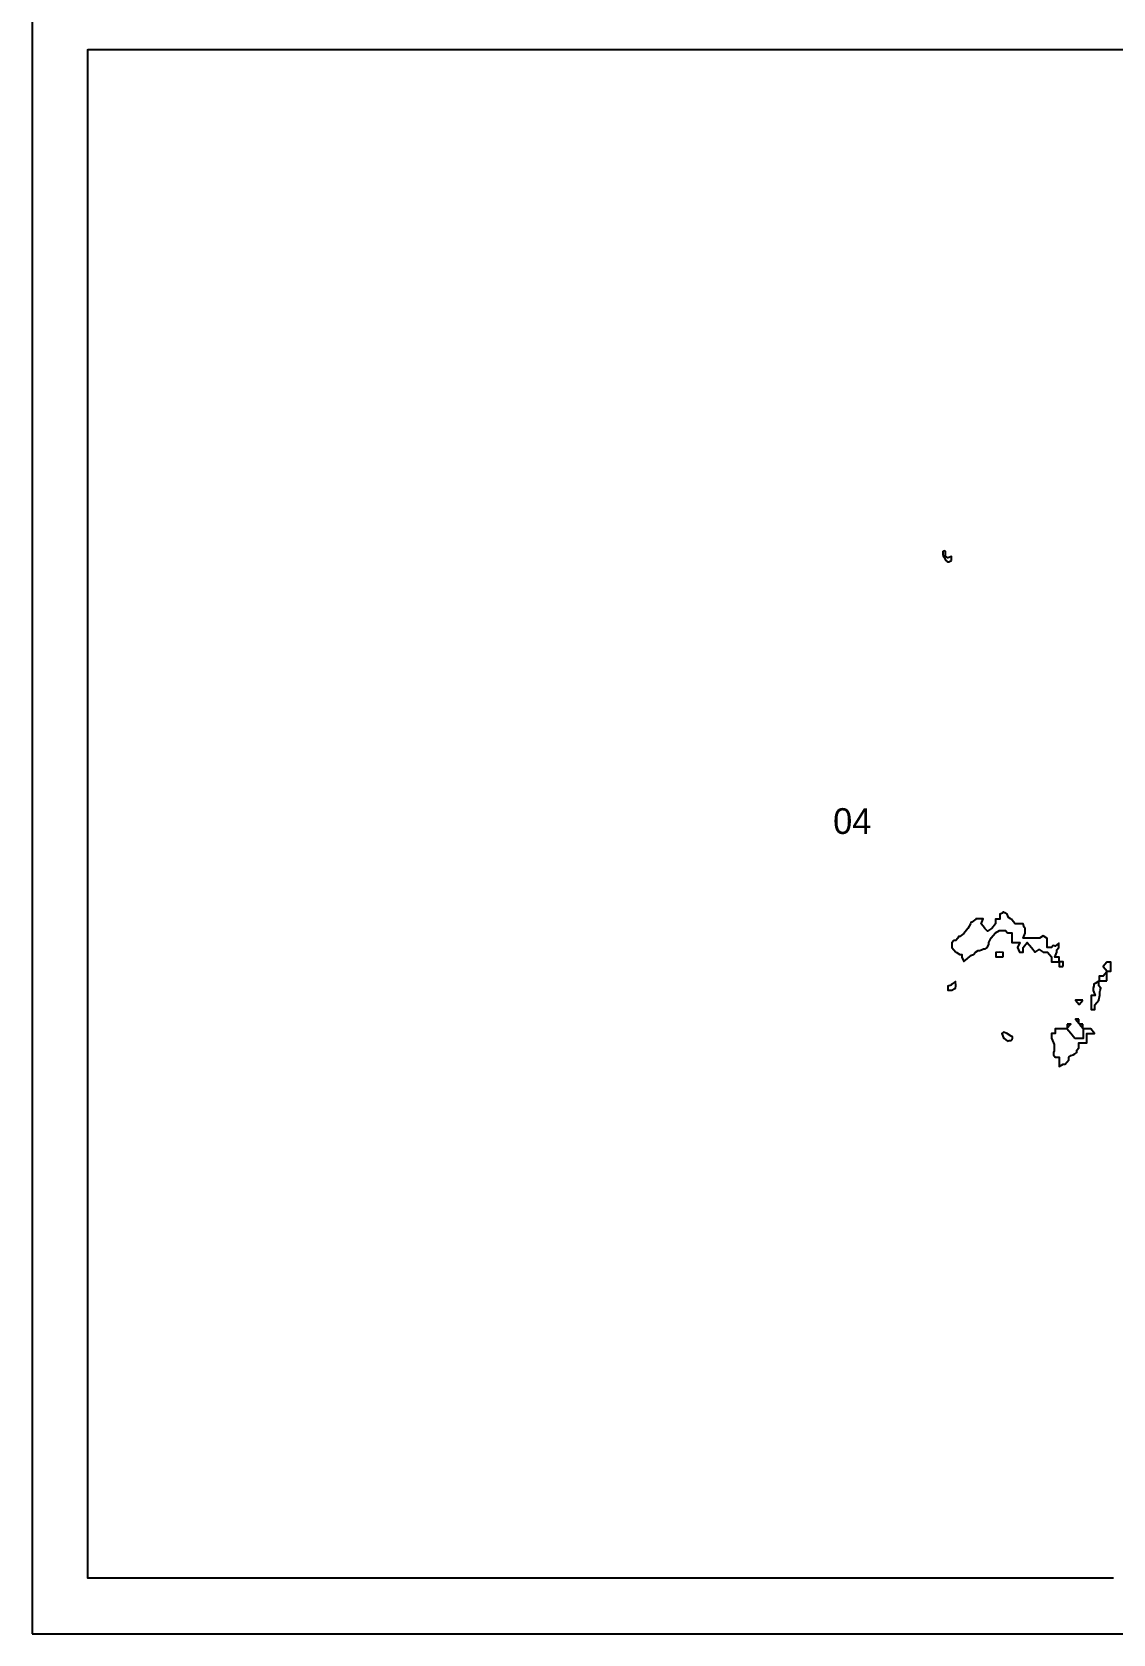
# Model space of a CAD drawing. Header units: millimetres. Extents: x 0 to 500, y 0 to 700.
# Drawn here: x 0 to 251.6, y 0 to 372.9 of the extents above; entities that cross this region are included whole.
import ezdxf
from ezdxf.enums import TextEntityAlignment as Align

# ---------------------------------------------------------------- set-up
doc = ezdxf.new("R2010")
doc.units = ezdxf.units.MM
for name, color, linetype in [('CORTE', 1, 'Continuous'), ('GRABADO', 5, 'Continuous'), ('HOJA', 8, 'Continuous')]:
    doc.layers.add(name, color=color, linetype=linetype)

msp = doc.modelspace()

# ---------------------------------------------------------------- linework, layer by layer
at = {"layer": 'CORTE'}
msp.add_lwpolyline([(251.74, 13), (251.44, 13), (250.83, 13), (250.53, 13), (209.85, 13), (209.61, 13), (208.08, 13), (207.71, 13), (207.47, 13), (206.55, 13), (206.07, 13), (205.94, 13), (205.63, 13), (205.38, 13), (204.45, 13), (204.2, 13), (203.58, 13), (203.32, 13), (203.01, 13), (202.74, 13), (201.81, 13), (201.54, 13), (200.29, 13), (200.01, 13), (199.07, 13), (198.79, 13), (196.91, 13), (196.61, 13), (195.98, 13), (195.63, 13), (195.33, 13), (195.04, 13), (194.72, 13), (194.42, 13), (194.1, 13), (193.8, 13), (193.48, 13), (193.15, 13), (192.83, 13), (192.52, 13), (192.21, 13), (191.89, 13), (152.07, 13), (151.83, 13), (149.58, 13), (149.33, 13), (148.94, 13), (147.02, 13), (146.64, 13), (144.73, 13), (144.46, 13), (143.18, 13), (142.9, 13), (141.29, 13), (140.94, 13), (140.62, 13), (140.26, 13), (139.91, 13), (139.63, 13), (133.88, 13), (133.56, 13), (132.6, 13), (132.29, 13), (91.19, 13), (90.8, 13), (82.85, 13), (82.49, 13), (82.18, 13), (81.9, 13), (81.54, 13), (81.26, 13), (80.94, 13), (80.59, 13), (80.31, 13), (79.96, 13), (79.67, 13), (79.04, 13), (78.74, 13), (78.4, 13), (76.49, 13), (76.16, 13), (75.53, 13), (75.2, 13), (74.88, 13), (74.55, 13), (74.24, 13), (73.93, 13), (73.62, 13), (73.3, 13), (72.67, 13), (72.36, 13), (32.56, 13), (32.17, 13), (31.93, 13), (31.69, 13), (31.05, 13), (30.67, 13), (29.42, 13), (29.04, 13), (28.73, 13), (28.47, 13), (28.16, 13), (27.9, 13), (27.58, 13), (27.16, 13), (24.03, 13), (23.68, 13), (23.37, 13), (23.09, 13), (21.21, 13), (20.87, 13), (18.69, 13), (18.36, 13), (13.7, 13), (13.38, 13), (13.07, 13), (13.07, 13), (13.06, 13), (13.05, 13), (13.04, 13.01), (13.04, 13.01), (13.03, 13.01), (13.03, 13.02), (13.02, 13.02), (13.02, 13.03), (13.01, 13.03), (13.01, 13.04), (13.01, 13.04), (13, 13.05), (13, 13.06), (13, 13.07), (13, 13.07), (13, 59.33), (13, 60.82), (13, 61.1), (13, 61.56), (13, 61.93), (13, 62.67), (13, 63.05), (13, 63.42), (13, 63.87), (13, 65.35), (13, 65.78), (13, 66.52), (13, 66.89), (13, 67.26), (13, 67.69), (13, 68.06), (13, 68.48), (13, 68.85), (13, 69.16), (13, 69.42), (13, 69.57), (13, 69.78), (13, 70.32), (13, 71.09), (13, 71.55), (13, 71.91), (13, 72.32), (13, 72.72), (13, 73.08), (13, 73.48), (13, 73.87), (13, 74.33), (13, 74.69), (13, 75.01), (13, 75.39), (13, 76.45), (13, 76.75), (13, 77.08), (13, 77.42), (13, 77.8), (13, 78.09), (13, 78.45), (13, 78.83), (13, 80.63), (13, 81), (13, 81.71), (13, 82.08), (13, 82.79), (13, 83.15), (13, 132.96), (13, 133.4), (13, 134.82), (13, 135.1), (13, 135.45), (13, 135.81), (13, 136.23), (13, 136.59), (13, 136.87), (13, 137.3), (13, 140.13), (13, 140.54), (13, 140.84), (13, 141.19), (13, 141.6), (13, 141.85), (13, 142.3), (13, 144.77), (13, 145.16), (13, 145.51), (13, 145.9), (13, 146.95), (13, 147.3), (13, 148), (13, 148.38), (13, 149.42), (13, 149.75), (13, 151.86), (13, 152.21), (13, 152.56), (13, 152.92), (13, 153.27), (13, 153.97), (13, 154.32), (13, 204.15), (13, 204.5), (13, 206.25), (13, 206.67), (13, 207.08), (13, 207.36), (13, 207.71), (13, 210.84), (13, 211.14), (13, 213.92), (13, 213.92), (13, 214.35), (13, 215.13), (13, 215.13), (13, 215.13), (13, 215.85), (13, 217.22), (13, 219.11), (13, 220.48), (13, 221.37), (13, 222.2), (13, 222.4), (13, 222.47), (13, 222.59), (13, 222.93), (13, 223.42), (13, 223.92), (13, 224.64), (13, 225.32), (13, 225.94), (13, 226.51), (13, 263.22), (13, 265.82), (13, 266.49), (13, 268.18), (13, 270.5), (13, 273.08), (13, 273.89), (13, 276.69), (13, 276.69), (13, 276.91), (13, 278.72), (13, 279.52), (13, 279.92), (13, 280.32), (13, 280.72), (13, 281.06), (13, 281.45), (13, 282.8), (13, 283.19), (13, 283.86), (13, 284.2), (13, 284.58), (13, 284.96), (13, 285.29), (13, 285.46), (13, 285.92), (13, 286.29), (13, 287.17), (13, 287.17), (13, 287.33), (13, 287.53), (13, 287.78), (13, 288.17), (13, 289.15), (13, 290.59), (13, 291.3), (13, 291.64), (13, 291.88), (13, 292.31), (13, 294.64), (13, 294.98), (13, 295.65), (13, 295.98), (13, 296.65), (13, 296.98), (13, 347.61), (13, 347.87), (13, 348.21), (13, 348.48), (13, 348.82), (13, 349.09), (13, 349.43), (13, 349.7), (13, 350.66), (13, 350.66), (13, 351.16), (13, 351.66), (13, 352.5), (13, 353.29), (13, 353.53), (13, 353.83), (13, 354.12), (13, 354.42), (13, 354.67), (13, 354.93), (13, 355.19), (13, 355.9), (13, 356.22), (13, 356.44), (13, 356.63), (13, 356.91), (13, 357.24), (13, 357.53), (13, 357.86), (13, 358.12), (13, 358.5), (13, 358.84), (13, 359.19), (13, 359.54), (13, 359.89), (13, 360.24), (13, 360.6), (13, 360.89), (13, 361.26), (13, 361.66), (13, 362.03), (13, 362.4), (13, 362.77), (13, 363.08), (13, 363.45), (13, 363.88), (13, 364.31), (13, 364.7), (13, 365.11), (13, 365.5), (13, 365.9), (13, 366.31), (13, 366.71), (13, 367.14), (13, 367.54), (13, 367.96), (13, 368.38), (13, 368.8), (13, 368.8), (13, 368.81), (13, 368.82), (13.01, 368.83), (13.01, 368.83), (13.01, 368.84), (13.02, 368.85), (13.03, 368.86), (13.04, 368.86), (13.05, 368.87), (13.07, 368.87), (49.34, 368.87), (49.34, 368.87), (60.2, 368.87), (60.88, 368.87), (61.99, 368.87), (63.27, 368.87), (64.52, 368.87), (64.57, 368.87), (64.97, 368.87), (65.34, 368.87), (66.05, 368.87), (66.81, 368.87), (67.12, 368.87), (67.45, 368.87), (67.69, 368.87), (67.93, 368.87), (68.34, 368.87), (68.64, 368.87), (68.92, 368.87), (69.18, 368.87), (69.47, 368.87), (69.77, 368.87), (70.08, 368.87), (70.94, 368.87), (71.22, 368.87), (71.51, 368.87), (71.79, 368.87), (72.08, 368.87), (72.36, 368.87), (114.54, 368.87), (114.77, 368.87), (115.34, 368.87), (115.57, 368.87), (116.43, 368.87), (116.67, 368.87), (116.91, 368.87), (117.25, 368.87), (117.48, 368.87), (117.72, 368.87), (118.01, 368.87), (118.35, 368.87), (118.6, 368.87), (119.18, 368.87), (119.38, 368.87), (119.96, 368.87), (120.09, 368.87), (120.11, 368.87), (120.11, 368.87), (120.12, 368.87), (120.59, 368.87), (120.91, 368.87), (120.99, 368.87), (121.08, 368.87), (121.8, 368.87), (121.87, 368.87), (122.3, 368.87), (122.78, 368.87), (123.88, 368.87), (124.39, 368.87), (125.46, 368.87), (126.06, 368.87), (126.33, 368.87), (126.65, 368.87), (127.24, 368.87), (127.54, 368.87), (127.84, 368.87), (128.07, 368.87), (128.4, 368.87), (128.7, 368.87), (128.98, 368.87), (129.28, 368.87), (129.57, 368.87), (130.16, 368.87), (130.45, 368.87), (171.84, 368.87), (172.07, 368.87), (173.27, 368.87), (173.5, 368.87), (173.8, 368.87), (174.16, 368.87), (175.06, 368.87), (175.31, 368.87), (176.81, 368.87), (177.06, 368.87), (182.19, 368.87), (182.52, 368.87), (182.85, 368.87), (183.15, 368.87), (183.47, 368.87), (183.77, 368.87), (184.1, 368.87), (184.37, 368.87), (184.67, 368.87), (184.95, 368.87), (185.22, 368.87), (185.52, 368.87), (185.84, 368.87), (186.14, 368.87), (186.41, 368.87), (186.7, 368.87), (188.21, 368.87), (188.52, 368.87), (188.81, 368.87), (190.02, 368.87), (190.33, 368.87), (190.63, 368.87), (190.94, 368.87), (230.84, 368.87), (231.08, 368.87), (232.29, 368.87), (232.66, 368.87), (233.27, 368.87), (233.63, 368.87), (233.87, 368.87), (234.12, 368.87), (238.37, 368.87), (238.63, 368.87), (238.98, 368.87), (239.24, 368.87), (239.85, 368.87), (240.19, 368.87), (240.5, 368.87), (240.84, 368.87), (241.11, 368.87), (241.38, 368.87), (241.99, 368.87), (242.26, 368.87), (242.57, 368.87), (242.9, 368.87), (243.51, 368.87), (243.79, 368.87), (244.41, 368.87), (244.69, 368.87), (245.92, 368.87), (246.21, 368.87), (246.53, 368.87), (247.15, 368.87), (247.45, 368.87), (247.75, 368.87), (248.06, 368.87), (248.67, 368.87), (248.98, 368.87), (249.29, 368.87), (249.91, 368.87), (250.22, 368.87), (289.79, 368.87)], dxfattribs=at)
at = {"layer": 'GRABADO'}
msp.add_lwpolyline([(251.78, 13), (251, 13), (250.61, 13), (215.25, 13), (214.94, 13), (212.98, 13), (212.5, 13), (212.19, 13), (211.01, 13), (210.4, 13), (210.22, 13), (209.83, 13), (209.5, 13), (208.32, 13), (207.99, 13), (207.19, 13), (206.85, 13), (206.46, 13), (206.12, 13), (204.92, 13), (204.57, 13), (202.96, 13), (202.61, 13), (201.4, 13), (201.04, 13), (198.61, 13), (198.24, 13), (197.42, 13), (196.97, 13), (196.59, 13), (196.21, 13), (195.8, 13), (195.41, 13), (195.01, 13), (194.61, 13), (194.2, 13), (193.78, 13), (193.37, 13), (192.97, 13), (192.57, 13), (192.17, 13), (157.9, 13), (157.59, 13), (154.71, 13), (154.39, 13), (153.89, 13), (151.42, 13), (150.93, 13), (148.47, 13), (148.12, 13), (146.47, 13), (146.12, 13), (144.05, 13), (143.59, 13), (143.18, 13), (142.72, 13), (142.27, 13), (141.9, 13), (134.52, 13), (134.1, 13), (132.87, 13), (132.47, 13), (96.57, 13), (96.06, 13), (85.85, 13), (85.39, 13), (84.98, 13), (84.62, 13), (84.17, 13), (83.8, 13), (83.4, 13), (82.95, 13), (82.58, 13), (82.13, 13), (81.76, 13), (80.94, 13), (80.57, 13), (80.13, 13), (77.67, 13), (77.25, 13), (76.43, 13), (76.01, 13), (75.59, 13), (75.18, 13), (74.78, 13), (74.38, 13), (73.98, 13), (73.57, 13), (72.76, 13), (72.36, 13), (38.12, 13), (37.63, 13), (37.32, 13), (37, 13), (36.19, 13), (35.7, 13), (34.08, 13), (33.6, 13), (33.2, 13), (32.87, 13), (32.47, 13), (32.14, 13), (31.73, 13), (31.19, 13), (27.16, 13), (26.71, 13), (26.31, 13), (25.95, 13), (23.54, 13), (23.1, 13), (20.29, 13), (19.87, 13), (13.87, 13), (13.47, 13), (13.07, 13), (13.07, 13), (13.06, 13), (13.05, 13), (13.04, 13.01), (13.04, 13.01), (13.03, 13.01), (13.03, 13.02), (13.02, 13.02), (13.02, 13.03), (13.01, 13.03), (13.01, 13.04), (13.01, 13.04), (13, 13.05), (13, 13.06), (13, 13.07), (13, 13.07), (13, 52.22), (13, 54.13), (13, 54.5), (13, 55.09), (13, 55.56), (13, 56.52), (13, 57), (13, 57.47), (13, 58.05), (13, 59.95), (13, 60.52), (13, 61.46), (13, 61.94), (13, 62.41), (13, 62.97), (13, 63.44), (13, 63.98), (13, 64.46), (13, 64.85), (13, 65.19), (13, 65.38), (13, 65.66), (13, 66.35), (13, 67.34), (13, 67.93), (13, 68.39), (13, 68.92), (13, 69.43), (13, 69.89), (13, 70.41), (13, 70.91), (13, 71.51), (13, 71.96), (13, 72.38), (13, 72.87), (13, 74.23), (13, 74.62), (13, 75.04), (13, 75.47), (13, 75.96), (13, 76.34), (13, 76.8), (13, 77.29), (13, 79.6), (13, 80.08), (13, 81), (13, 81.47), (13, 82.38), (13, 82.85), (13, 126.56), (13, 127.12), (13, 128.94), (13, 129.31), (13, 129.76), (13, 130.22), (13, 130.77), (13, 131.22), (13, 131.59), (13, 132.13), (13, 135.78), (13, 136.3), (13, 136.69), (13, 137.14), (13, 137.66), (13, 137.99), (13, 138.57), (13, 141.75), (13, 142.25), (13, 142.7), (13, 143.19), (13, 144.55), (13, 145), (13, 145.9), (13, 146.38), (13, 147.73), (13, 148.15), (13, 150.86), (13, 151.31), (13, 151.76), (13, 152.22), (13, 152.68), (13, 153.57), (13, 154.02), (13, 197.76), (13, 198.21), (13, 200.46), (13, 201), (13, 201.53), (13, 201.89), (13, 202.34), (13, 206.37), (13, 206.75), (13, 210.32), (13, 210.32), (13, 210.87), (13, 211.88), (13, 211.89), (13, 212.8), (13, 212.8), (13, 214.57), (13, 217), (13, 218.75), (13, 219.9), (13, 220.97), (13, 221.22), (13, 221.31), (13, 221.48), (13, 221.91), (13, 222.53), (13, 223.18), (13, 224.11), (13, 224.98), (13, 225.78), (13, 226.51), (13, 253.39), (13, 256.73), (13, 257.58), (13, 259.76), (13, 262.75), (13, 266.06), (13, 267.1), (13, 270.7), (13, 270.7), (13, 270.99), (13, 273.31), (13, 274.34), (13, 274.86), (13, 275.37), (13, 275.88), (13, 276.32), (13, 276.82), (13, 278.56), (13, 279.06), (13, 279.92), (13, 280.35), (13, 280.84), (13, 281.33), (13, 281.76), (13, 281.98), (13, 282.57), (13, 283.05), (13, 284.18), (13, 284.18), (13, 284.38), (13, 284.64), (13, 284.96), (13, 285.46), (13, 286.73), (13, 288.57), (13, 289.49), (13, 289.92), (13, 290.22), (13, 290.78), (13, 293.79), (13, 294.22), (13, 295.07), (13, 295.5), (13, 296.36), (13, 296.79), (13, 341.55), (13, 341.89), (13, 342.33), (13, 342.67), (13, 343.11), (13, 343.46), (13, 343.89), (13, 344.25), (13, 345.48), (13, 345.48), (13, 346.13), (13, 346.76), (13, 347.84), (13, 348.87), (13, 349.17), (13, 349.55), (13, 349.93), (13, 350.32), (13, 350.64), (13, 350.97), (13, 351.3), (13, 352.22), (13, 352.62), (13, 352.91), (13, 353.15), (13, 353.51), (13, 353.94), (13, 354.31), (13, 354.74), (13, 355.06), (13, 355.56), (13, 356), (13, 356.44), (13, 356.89), (13, 357.34), (13, 357.8), (13, 358.26), (13, 358.64), (13, 359.11), (13, 359.62), (13, 360.09), (13, 360.57), (13, 361.05), (13, 361.45), (13, 361.92), (13, 362.48), (13, 363.03), (13, 363.53), (13, 364.06), (13, 364.56), (13, 365.08), (13, 365.6), (13, 366.12), (13, 366.66), (13, 367.18), (13, 367.72), (13, 368.26), (13, 368.8), (13, 368.8), (13, 368.81), (13, 368.82), (13.01, 368.83), (13.01, 368.83), (13.01, 368.83), (13.01, 368.84), (13.02, 368.85), (13.03, 368.86), (13.05, 368.87), (13.06, 368.87), (13.06, 368.87), (13.07, 368.87), (42.77, 368.87), (42.77, 368.87), (56.73, 368.87), (57.6, 368.87), (59.03, 368.87), (60.67, 368.87), (62.28, 368.87), (62.35, 368.87), (62.86, 368.87), (63.33, 368.87), (64.25, 368.87), (65.23, 368.87), (65.63, 368.87), (66.04, 368.87), (66.35, 368.87), (66.67, 368.87), (67.19, 368.87), (67.58, 368.87), (67.93, 368.87), (68.27, 368.87), (68.65, 368.87), (69.03, 368.87), (69.43, 368.87), (70.53, 368.87), (70.89, 368.87), (71.26, 368.87), (71.63, 368.87), (71.99, 368.87), (72.36, 368.87), (109.66, 368.87), (109.95, 368.87), (110.68, 368.87), (110.98, 368.87), (112.09, 368.87), (112.39, 368.87), (112.69, 368.87), (113.13, 368.87), (113.44, 368.87), (113.75, 368.87), (114.12, 368.87), (114.55, 368.87), (114.87, 368.87), (115.61, 368.87), (115.87, 368.87), (116.63, 368.87), (116.79, 368.87), (116.82, 368.87), (116.82, 368.87), (116.82, 368.87), (117.43, 368.87), (117.84, 368.87), (117.95, 368.87), (118.07, 368.87), (118.99, 368.87), (119.07, 368.87), (119.63, 368.87), (120.24, 368.87), (121.66, 368.87), (122.32, 368.87), (123.69, 368.87), (124.46, 368.87), (124.82, 368.87), (125.22, 368.87), (125.97, 368.87), (126.37, 368.87), (126.75, 368.87), (127.04, 368.87), (127.47, 368.87), (127.85, 368.87), (128.22, 368.87), (128.6, 368.87), (128.97, 368.87), (129.74, 368.87), (130.11, 368.87), (166.38, 368.87), (166.68, 368.87), (168.22, 368.87), (168.52, 368.87), (168.91, 368.87), (169.37, 368.87), (170.53, 368.87), (170.84, 368.87), (172.77, 368.87), (173.09, 368.87), (179.69, 368.87), (180.11, 368.87), (180.54, 368.87), (180.92, 368.87), (181.34, 368.87), (181.73, 368.87), (182.14, 368.87), (182.49, 368.87), (182.88, 368.87), (183.23, 368.87), (183.59, 368.87), (183.98, 368.87), (184.39, 368.87), (184.77, 368.87), (185.12, 368.87), (185.49, 368.87), (187.43, 368.87), (187.83, 368.87), (188.2, 368.87), (189.76, 368.87), (190.16, 368.87), (190.54, 368.87), (190.94, 368.87), (225.31, 368.87), (225.61, 368.87), (227.17, 368.87), (227.64, 368.87), (228.42, 368.87), (228.89, 368.87), (229.2, 368.87), (229.51, 368.87), (234.98, 368.87), (235.32, 368.87), (235.77, 368.87), (236.1, 368.87), (236.89, 368.87), (237.33, 368.87), (237.72, 368.87), (238.15, 368.87), (238.5, 368.87), (238.85, 368.87), (239.63, 368.87), (239.99, 368.87), (240.38, 368.87), (240.81, 368.87), (241.59, 368.87), (241.96, 368.87), (242.74, 368.87), (243.11, 368.87), (244.69, 368.87), (245.07, 368.87), (245.48, 368.87), (246.27, 368.87), (246.65, 368.87), (247.05, 368.87), (247.44, 368.87), (248.23, 368.87), (248.62, 368.87), (249.02, 368.87), (249.82, 368.87), (250.22, 368.87), (284.15, 368.87)], dxfattribs=at)
for points in [[(214.03, 249.89), (214.03, 250.87), (213.16, 250.52), (212.65, 250.93), (212.65, 252.02), (212.25, 252.19), (211.99, 252.03), (211.99, 251.36), (212.12, 250.98), (212.15, 250.8), (212.3, 250.62), (212.75, 249.9), (213.04, 249.71), (213.19, 249.6), (213.42, 249.6), (214.03, 249.89)], [(215.05, 158.76), (215.07, 158.75), (215.08, 158.73), (215.1, 158.71), (215.97, 158.19), (216.46, 158.19), (216.46, 157.6), (216.89, 156.57), (217.75, 157.26), (217.95, 157.41), (218.24, 157.65), (218.69, 158.01), (219.15, 158.19), (219.6, 158.73), (219.65, 158.76), (220.26, 159.13), (220.56, 159.13), (220.99, 159.3), (221.49, 159.5), (221.81, 159.5), (222.38, 159.84), (222.38, 159.85), (222.74, 160.49), (222.74, 160.94), (223.29, 162.05), (223.3, 162.07), (223.31, 162.08), (224.22, 163.18), (224.25, 163.21), (224.3, 163.22), (225.19, 163.75), (226.61, 163.75), (227.07, 163.21), (227.08, 163.2), (228.05, 163.2), (228.05, 160.95), (229.92, 160.95), (229.44, 159.81), (229.88, 158.76), (229.88, 158.75), (230.73, 158.75), (230.73, 159.75), (230.7, 159.82), (231.69, 161.01), (232.69, 159.82), (232.68, 159.81), (233.55, 158.76), (234.47, 159.32), (235.4, 158.76), (235.43, 158.75), (235.44, 158.74), (235.46, 158.73), (236.36, 158.73), (236.83, 158.16), (237.29, 157.61), (237.29, 156.54), (237.3, 156.51), (237.31, 156.5), (239.07, 156.5), (239.07, 157.56), (238.11, 157.56), (238.59, 158.71), (238.59, 159.26), (239.04, 159.8), (239.05, 159.82), (239.05, 160.8), (238.19, 160.11), (237.72, 160.3), (237.29, 159.78), (236.29, 159.78), (236.29, 161.99), (236.29, 161.99), (236.25, 162.02), (235.4, 162.53), (234.55, 162.02), (234.49, 161.98), (232.6, 161.98), (232.56, 162.01), (231.69, 162.01), (230.7, 162.01), (231.18, 163.16), (231.18, 164.23), (230.94, 164.51), (230.72, 165.3), (229.79, 165.3), (229.78, 165.34), (228.88, 165.34), (228.42, 165.9), (227.98, 166.42), (227.95, 166.44), (227.33, 166.82), (227.02, 167.55), (227.01, 167.56), (226.42, 167.91), (226.15, 168.08), (225.94, 167.82), (225.27, 167.55), (225.27, 166.43), (224.32, 166.43), (224.32, 165.34), (223.43, 164.27), (223.42, 164.23), (223.39, 164.2), (222.42, 163.62), (221.77, 164.21), (221.63, 164.45), (221.44, 164.8), (220.98, 165.35), (221.43, 166.45), (219.72, 166.45), (219.69, 166.42), (219.67, 166.42), (218.76, 165.69), (218.55, 165.6), (218.47, 165.34), (217.86, 164.24), (217.85, 164.22), (217.84, 164.21), (216.92, 163.11), (216.92, 163.11), (216.92, 163.1), (215.97, 162.35), (215.67, 162.35), (215.53, 161.99), (215.06, 161.43), (214.57, 161.43), (214.15, 160.92), (214.13, 160.89), (214.13, 159.85), (214.14, 159.84), (215.05, 158.76)], [(226.1, 157.64), (226.1, 158.63), (225.21, 158.71), (224.34, 158.63), (224.34, 157.64), (226.1, 157.64)], [(239.97, 155.39), (239.99, 155.4), (240, 155.43), (240, 156.45), (239.14, 156.45), (239.14, 155.39), (239.97, 155.39)], [(250.18, 152.06), (250.19, 152.09), (250.19, 153.14), (250.19, 154.14), (249.33, 153.11), (248.4, 153.11), (248.4, 152.06), (250.16, 152.06), (250.18, 152.06)], [(251.11, 155.34), (251.11, 155.39), (251.11, 156.42), (250.26, 156.42), (250.23, 156.41), (249.35, 155.36), (250.26, 154.28), (251.11, 154.28), (251.11, 155.34)], [(214.11, 149.88), (214.69, 150.22), (214.95, 150.38), (215.08, 150.92), (214.97, 151.9), (214.14, 151.24), (213.94, 151.08), (213.2, 150.85), (213.2, 149.87), (214.09, 149.87), (214.11, 149.88)], [(246.55, 145.41), (246.55, 145.39), (246.56, 145.39), (247.41, 145.39), (247.41, 146.5), (248.31, 147.58), (248.31, 147.61), (248.54, 148.7), (248.54, 149.52), (248.62, 149.83), (248.77, 150.37), (248.33, 150.89), (248.33, 151.94), (247.48, 151.43), (247.2, 151.26), (247.2, 150.91), (247.03, 150.32), (247.03, 149.82), (247.52, 148.67), (246.55, 148.67), (246.55, 147.61), (246.55, 147.55), (246.55, 145.41)], [(244.58, 147.55), (242.89, 147.55), (243.74, 146.54), (244.58, 147.55)], [(240.99, 142), (240.99, 141.02), (241.8, 142), (240.99, 142)], [(243.67, 143.11), (242.89, 143.11), (243.67, 142.17), (243.67, 143.11)], [(244.63, 141.96), (243.85, 141.96), (244.63, 141.02), (244.63, 141.96)], [(227.08, 138.02), (227.49, 138.18), (227.95, 138.18), (228.16, 138.43), (228.24, 138.7), (228.24, 139.03), (227.95, 139.21), (227.08, 139.73), (227.02, 139.74), (227.01, 139.76), (226.15, 140.1), (225.74, 139.78), (226.17, 138.77), (226.18, 138.72), (226.22, 138.7), (227.08, 138.02)], [(242.78, 138.66), (241.85, 139.77), (241.85, 139.77), (240.92, 140.88), (238.21, 140.88), (238.21, 139.77), (237.29, 139.77), (237.29, 138.74), (237.31, 138.73), (237.32, 138.67), (237.76, 137.61), (237.93, 137.2), (237.93, 135.73), (237.77, 135.34), (237.77, 134.8), (238.2, 134.29), (238.21, 134.27), (239.14, 134.27), (239.14, 133.13), (239.14, 132.1), (240.01, 132.62), (240.48, 132.62), (240.9, 133.13), (240.94, 133.18), (241.37, 133.69), (241.37, 134.28), (241.85, 134.66), (242.33, 134.86), (242.77, 135.03), (243.22, 135.39), (243.22, 135.91), (243.68, 136.47), (243.7, 136.49), (243.7, 137.6), (245.54, 137.6), (245.54, 137.61), (245.55, 137.62), (245.55, 139.83), (246.52, 139.83), (247.36, 139.83), (246.5, 140.86), (246.5, 140.86), (246.46, 140.88), (244.7, 140.88), (244.7, 138.66), (242.78, 138.66)]]:
    msp.add_lwpolyline(points, close=True, dxfattribs=at)
at = {"layer": 'HOJA'}
msp.add_lwpolyline([(0, 0), (500, 0), (500, 700), (0, 700)], close=True, dxfattribs=at)

# ---------------------------------------------------------------- texts
at = {"layer": 'GRABADO'}
msp.add_text('04', height=6, dxfattribs=at).set_placement((190.94, 189.25), align=Align.MIDDLE_CENTER)

doc.saveas('drawing.dxf')
